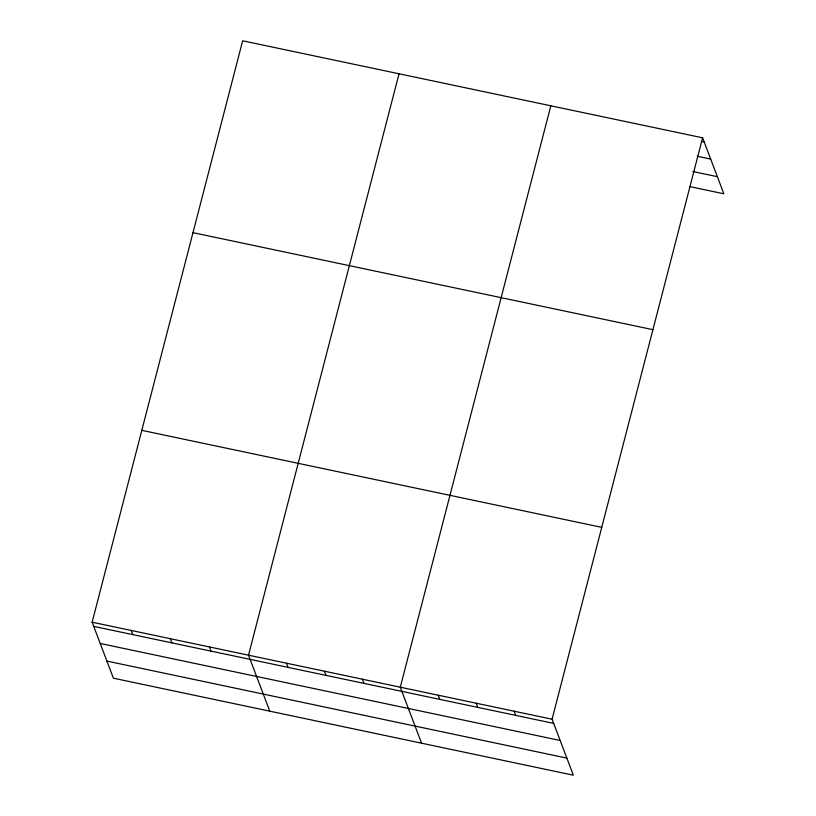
<?xml version="1.0" encoding="UTF-8"?>
<svg xmlns="http://www.w3.org/2000/svg" width="816" height="816" viewBox="0 0 816 816"><rect width="100%" height="100%" fill="white"/><g stroke="black" fill="none" stroke-linecap="round" stroke-linejoin="round"><path stroke-width="1.22" d="M702.596 137.802L552.075 719.212L573.342 775.2L113.404 678.198L92.137 622.21L242.658 40.8L702.596 137.802L723.863 193.79L689.591 186.558M399.034 73.777L248.513 655.197L269.78 711.175M550.82 105.794L400.299 687.205L421.566 743.192M701.74 141.454L704.188 141.974M697.211 156.233L710.675 159.069M692.886 171.523L717.366 176.695M192.984 232.662L652.922 329.674M141.811 430.348L601.749 527.35M92.137 622.21L552.075 719.212M93.718 626.382L553.666 723.384M100.215 643.477L560.153 740.479M106.906 661.093L566.845 758.105M514.131 711.215L515.712 715.387M476.187 703.208L477.768 707.38M438.243 695.212L439.824 699.373M362.355 679.198L363.936 683.369M324.411 671.201L325.992 675.373M286.457 663.194L288.048 667.366M209.416 646.945L211.007 651.117M170.33 638.704L171.911 642.875M131.233 630.452L132.814 634.624"/></g></svg>
